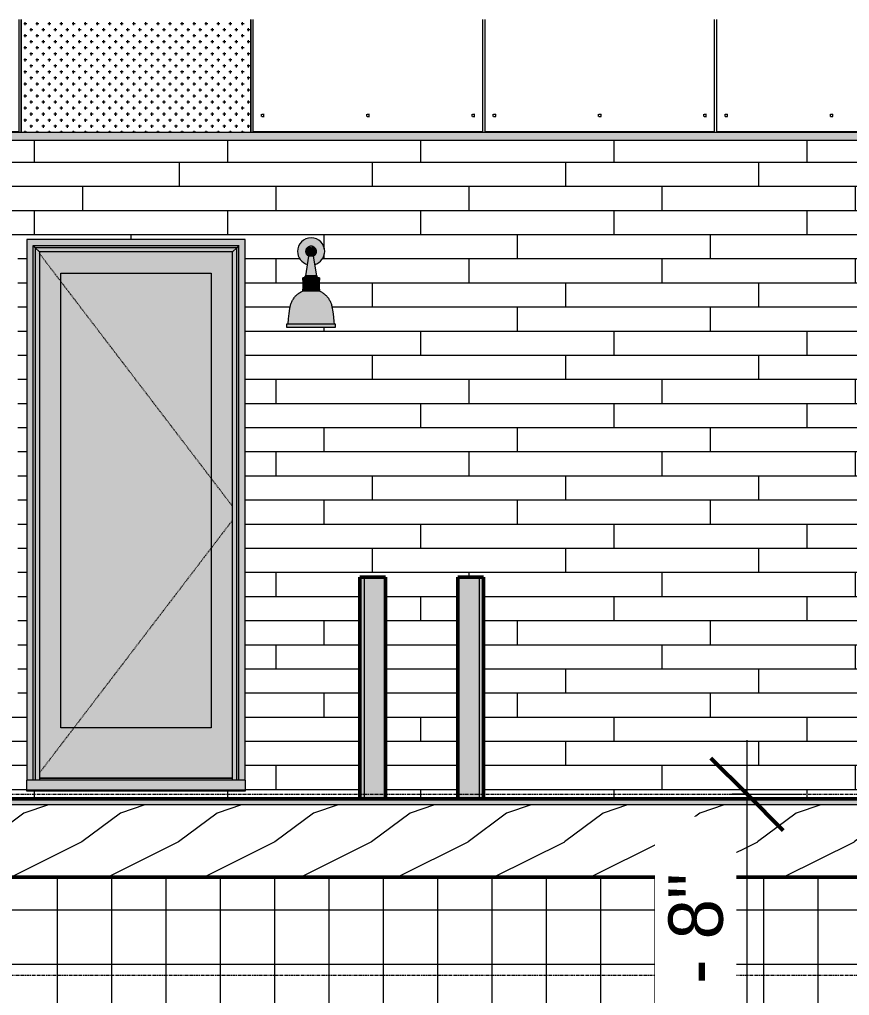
# Model space of a CAD drawing. Header units: inches. Extents: x 1750 to 8392, y -297 to 660.
# Drawn here: x 7939.9 to 8077.4, y -33.3 to 128.4 of the extents above; entities that cross this region are included whole.
import ezdxf

# ---------------------------------------------------------------- set-up
doc = ezdxf.new("R2010")
doc.units = ezdxf.units.IN
doc.header["$MEASUREMENT"] = 0
doc.linetypes.add('Dash 1_16_', pattern=[0.125, 0.0625, -0.0625])
doc.linetypes.add('Grid Line 1_2_', pattern=[0.875, 0.5, -0.125, 0.125, -0.125])
for name, color, linetype, lineweight in [('0-4', 50, 'Continuous', 5), ('A-ANNO-DIMS', 211, 'Continuous', 9), ('A-ANNO-DIMS-96', 211, 'Continuous', 9), ('A-CLNG-1', 13, 'Continuous', 5), ('A-CLNG-2', 13, 'Continuous', 9), ('A-DOOR-3', 31, 'Continuous', 9), ('A-DOOR-4', 31, 'Dash 1_16_', 9), ('A-DOOR-FRAM', 31, 'Continuous', 9), ('A-DOOR-GLAZ', 31, 'Continuous', 9), ('A-FLOR-3', 192, 'Continuous', 5), ('A-FLOR-5', 192, 'Continuous', 50), ('A-FLOR-LEVL-1', 51, 'Grid Line 1_2_', 9), ('A-FLOR-MCUT', 51, 'Continuous', 13), ('A-FLOR-PATT-1', 8, 'Continuous', 9), ('A-GLAZ-1', 151, 'Continuous', 9), ('A-WALL', 113, 'Continuous', 13), ('A-WALL-1', 113, 'Continuous', 9), ('A-WALL-2', 113, 'Continuous', 5), ('A-WALL-3', 113, 'Continuous', 50), ('A-WALL-PATT-1', 111, 'Continuous', 9), ('E-LITE-EQPM', 33, 'Continuous', 9)]:
    doc.layers.add(name, color=color, linetype=linetype, lineweight=lineweight)
doc.styles.add('Century Gothic', font='ufonts.com_century-gothic.ttf', dxfattribs={"height": 9})
doc.dimstyles.new('OD__1_4__Tol__', dxfattribs={"dimscale": 12, "dimtxt": 9.397514, "dimasz": 1, "dimexe": 0.75, "dimexo": 0.5, "dimgap": 0.125, "dimtad": 1, "dimrnd": 0.25, "dimzin": 1, "dimdsep": 46, "dimlunit": 4, "dimtxsty": 'Century Gothic', "dimblk1": 'OBLIQUE', "dimblk2": 'OBLIQUE', "dimsah": 1, "dimcen": 0.09, "dimdle": 0.75, "dimazin": 0, "dimtfac": 1, "dimtdec": 4, "dimtix": 1, "dimtmove": 0, "dimatfit": 3, "dimfxl": 1, "dimtvp": 1, "dimtfill": 1, "dimfrac": 2, "dimtolj": 1, "dimtzin": 0, "dimarcsym": 2})

# ---------------------------------------------------------------- blocks, each defined once
blk = doc.blocks.new('CTR - 1st Phase -Stairs _ Elevators_rvt-3-SECTION AT INTAKE AREA WELL')
at = {"layer": 'A-FLOR-LEVL-1'}
for p, q in [((2486.23, 0), (3258.02, 0)), ((2486.23, -30), (3258.02, -30))]:
    blk.add_line(p, q, dxfattribs=at)
blk = doc.blocks.new('Perforated Panel at Magic-Pak - hvac panel - 2nd floor-2505073-SECTION AT INTAKE AREA WELL')
at = {"layer": 'A-GLAZ-1'}
h = blk.add_hatch(dxfattribs=at)
h.set_pattern_fill('FP_5', color=256, style=0, pattern_type=2)
h.set_pattern_definition([(180, (2849.124, 169.75), (-1, 1), [0.5, -1.5]), (90, (2848.874, 169.5), (1, 1), [0.5, -1.5])])
h.paths.add_polyline_path([(2835.96, 109.75), (2868.14, 109.75), (2868.14, 128.44), (2830.11, 128.44), (2830.11, 109.75)], flags=0)
for p, q in [((2830.11, 128.44), (2830.11, 109.75)), ((2868.14, 109.75), (2868.14, 128.44)), ((2830.11, 109.75), (2868.14, 109.75))]:
    blk.add_line(p, q, dxfattribs=at)
blk = doc.blocks.new('Door-Inswing-Andersen-400_Series-Single - 3_ 0-1_8_ x custom height - _1st _ 2nd floor-2652208-SECTION AT INTAKE AREA WELL')
at = {"layer": 'A-DOOR-FRAM'}
for points in [[(2832.09, 2.37), (2832.13, 90.97), (2866.15, 90.97), (2866.15, 2.37), (2867.19, 2.37), (2867.19, 92), (2831.06, 92), (2831.08, 2.37), (2831.81, 2.37)], [(2865.7, 90.62), (2865.81, 90.62), (2866.15, 90.97), (2832.09, 90.97), (2832.44, 90.62), (2865.12, 90.62)], [(2832.4, 2.37), (2832.44, 2.37), (2832.44, 90.62), (2832.09, 90.97), (2832.09, 2.37)], [(2865.12, 89.94), (2865.81, 90.62), (2832.44, 90.62), (2833.12, 89.94), (2861.65, 89.94)], [(2832.55, 2.37), (2833.12, 2.37), (2833.12, 89.94), (2832.44, 90.62), (2832.44, 2.37)], [(2865.12, 2.37), (2865.81, 2.37), (2865.81, 90.62), (2865.12, 89.94), (2865.12, 2.67)], [(2866.15, 2.37), (2866.15, 90.97), (2865.81, 90.62), (2865.81, 2.37)], [(2865.7, 0.5), (2867.19, 0.5), (2867.16, 2.37), (2831.06, 2.37), (2831.06, 0.5), (2861.56, 0.5)], [(2838.63, 2.37), (2865.12, 2.37), (2865.12, 2.67), (2833.12, 2.67), (2833.12, 2.37), (2836.69, 2.37)]]:
    blk.add_hatch(color=256, dxfattribs=at).paths.add_polyline_path(points, flags=0)
h = blk.add_hatch(color=256, dxfattribs=at)
h.paths.add_polyline_path([(2861.56, 2.67), (2865.12, 2.67), (2865.12, 89.94), (2833.12, 89.94), (2833.12, 2.67), (2861.13, 2.67)], flags=0)
h.paths.add_polyline_path([(2861.56, 11), (2836.69, 11), (2836.69, 86.37), (2861.56, 86.37), (2861.56, 47.55)], flags=0)
at = {"layer": 'A-DOOR-GLAZ'}
blk.add_hatch(color=256, dxfattribs=at).paths.add_polyline_path([(2836.69, 11), (2861.56, 11), (2861.56, 86.37), (2836.69, 86.37), (2836.69, 47.55)], flags=0)
at = {"layer": 'A-DOOR-4'}
for p, q in [((2865.12, 47.74), (2833.12, 89.67)), ((2865.12, 45.45), (2833.12, 3.52))]:
    blk.add_line(p, q, dxfattribs=at)
at = {"layer": 'A-DOOR-FRAM'}
for p, q in [((2867.19, 92), (2831.06, 92)), ((2831.06, 92), (2831.06, 2.37)), ((2867.19, 92), (2831.06, 92)), ((2831.06, 92), (2831.06, 2.37)), ((2832.09, 2.37), (2832.09, 90.97)), ((2832.09, 90.97), (2866.15, 90.97)), ((2832.09, 2.37), (2832.09, 90.97)), ((2832.09, 90.97), (2866.15, 90.97)), ((2832.09, 90.97), (2832.44, 90.62)), ((2832.44, 90.62), (2833.12, 89.94)), ((2865.81, 90.62), (2832.44, 90.62)), ((2832.44, 90.62), (2832.44, 2.37)), ((2865.81, 90.62), (2865.12, 89.94)), ((2866.15, 90.97), (2865.81, 90.62)), ((2865.81, 2.37), (2865.81, 90.62)), ((2866.15, 2.37), (2866.15, 90.97)), ((2866.15, 2.37), (2866.15, 90.97)), ((2867.19, 2.37), (2867.19, 92)), ((2867.19, 2.37), (2867.19, 92)), ((2865.12, 89.94), (2833.12, 89.94)), ((2833.12, 89.94), (2833.12, 2.37)), ((2865.12, 2.37), (2865.12, 89.94)), ((2836.69, 86.37), (2861.56, 86.37)), ((2836.69, 11), (2836.69, 86.37)), ((2861.56, 86.37), (2861.56, 11)), ((2861.56, 11), (2836.69, 11)), ((2831.06, 0.5), (2831.06, 2.37)), ((2867.19, 2.37), (2831.06, 2.37)), ((2865.12, 2.67), (2833.12, 2.67)), ((2833.12, 2.67), (2865.12, 2.67)), ((2867.19, 2.37), (2867.19, 0.5)), ((2831.06, 0.5), (2831.06, 0.67)), ((2867.19, 0.67), (2831.06, 0.67)), ((2867.19, 0.5), (2831.06, 0.5)), ((2867.19, 0.5), (2831.06, 0.5)), ((2867.19, 0.67), (2867.19, 0.5))]:
    blk.add_line(p, q, dxfattribs=at)
blk = doc.blocks.new('VISA-OW2400-02-SASS - OW2400-L30K-MVOLT-V83-SECTION AT INTAKE AREA WELL')
at = {"layer": 'E-LITE-EQPM'}
h = blk.add_hatch(color=256, dxfattribs=at)
h.paths.add_polyline_path([(2878.04, 90.79), (2878.14, 90.71), (2878.2, 90.77), (2878.04, 90.79)], flags=0)
h.paths.add_polyline_path([(2878.73, 87.83), (2879.26, 88.05), (2879.73, 88.41), (2880.08, 88.88), (2880.31, 89.42), (2880.39, 90), (2880.31, 90.58), (2880.08, 91.13), (2879.73, 91.59), (2879.26, 91.95), (2878.72, 92.17), (2878.14, 92.25), (2877.55, 92.17), (2877.01, 91.95), (2876.55, 91.59), (2876.19, 91.13), (2875.96, 90.58), (2875.89, 90), (2875.96, 89.42), (2876.19, 88.88), (2876.63, 88.34), (2877.15, 87.99), (2877.54, 87.83), (2877.77, 89.22), (2877.41, 89.55), (2877.4, 89.65), (2877.35, 89.69), (2877.32, 90.13), (2877.4, 90.32), (2877.41, 90.37), (2877.42, 90.44), (2877.72, 90.73), (2877.82, 90.75), (2877.98, 90.85), (2877.99, 90.79), (2878.04, 90.79), (2878.07, 90.87), (2878.15, 90.79), (2878.23, 90.85), (2878.47, 90.71), (2878.39, 90.83), (2878.55, 90.75), (2878.69, 90.65), (2878.85, 90.46), (2878.96, 90.19), (2878.97, 90.02), (2878.89, 89.66), (2878.84, 89.63), (2878.75, 89.41), (2878.68, 89.35), (2878.5, 89.22), (2878.72, 87.89)], flags=0)
h = blk.add_hatch(color=256, dxfattribs=at)
h.paths.add_polyline_path([(2877.87, 89.22), (2878.14, 89.26), (2878.13, 90.71), (2877.98, 90.79), (2877.95, 90.79), (2877.95, 90.84), (2877.83, 90.79), (2877.79, 90.79), (2877.4, 90.41), (2877.4, 90.32), (2877.34, 90.24), (2877.31, 89.97), (2877.35, 89.69), (2877.41, 89.65), (2877.41, 89.54), (2877.77, 89.22), (2877.86, 89.22)], flags=0)
h.paths.add_polyline_path([(2878.14, 90.77), (2878.07, 90.87), (2878.04, 90.79), (2878.13, 90.77)], flags=0)
for points in [[(2878.22, 89.22), (2878.55, 89.26), (2878.82, 89.53), (2878.89, 89.66), (2878.9, 89.67), (2878.97, 89.82), (2878.97, 90.02), (2878.96, 90.19), (2878.85, 90.46), (2878.69, 90.65), (2878.47, 90.8), (2878.39, 90.81), (2878.39, 90.75), (2878.18, 90.84), (2878.14, 90.77), (2878.23, 90.77), (2878.14, 90.67), (2878.14, 89.22), (2878.22, 89.22)], [(2878.03, 85.93), (2878.14, 85.93), (2878.14, 89.22), (2877.77, 89.22), (2877.27, 85.93), (2877.95, 85.93)], [(2878.98, 85.93), (2879.04, 85.93), (2878.47, 89.22), (2878.14, 89.22), (2878.14, 85.93), (2878.89, 85.93)], [(2877.25, 85.74), (2877.36, 85.73), (2877.39, 85.71), (2877.58, 85.72), (2877.8, 85.72), (2877.97, 85.7), (2878.14, 85.73), (2878.14, 85.93), (2877.24, 85.93), (2877.18, 85.82), (2877.27, 85.81)], [(2878.14, 85.7), (2878.52, 85.71), (2878.72, 85.72), (2878.89, 85.72), (2878.92, 85.75), (2879.04, 85.74), (2879.02, 85.77), (2879.04, 85.8), (2879.13, 85.78), (2879.13, 85.8), (2879.04, 85.93), (2878.14, 85.93), (2878.14, 85.73)], [(2876.69, 85.29), (2878.14, 85.29), (2878.13, 85.54), (2876.69, 85.54), (2876.69, 85.47)], [(2876.88, 83.72), (2878.14, 83.72), (2878.14, 85.22), (2876.75, 85.22), (2876.78, 83.72), (2876.85, 83.72)], [(2876.78, 85.54), (2878.14, 85.54), (2878.13, 85.65), (2878.14, 85.67), (2878.13, 85.7), (2877.14, 85.67), (2877.13, 85.65), (2876.86, 85.64), (2876.83, 85.59)], [(2877.15, 85.22), (2878.14, 85.22), (2878.14, 85.29), (2876.88, 85.29), (2876.94, 85.22)], [(2879.01, 85.54), (2879.49, 85.54), (2879.39, 85.64), (2878.14, 85.7), (2878.14, 85.67), (2878.14, 85.65), (2878.14, 85.54), (2878.92, 85.54)], [(2878.86, 85.29), (2879.59, 85.29), (2879.59, 85.54), (2878.14, 85.54), (2878.15, 85.29), (2878.83, 85.29)], [(2878.48, 85.22), (2879.33, 85.22), (2879.39, 85.29), (2878.14, 85.29), (2878.14, 85.22), (2878.45, 85.22)], [(2879.39, 83.72), (2879.52, 83.72), (2879.52, 85.22), (2878.14, 85.22), (2878.14, 83.72), (2879.33, 83.72)], [(2877.2, 80.85), (2878.14, 80.85), (2878.14, 83.41), (2876.63, 83.37), (2875.8, 82.8), (2875.09, 81.93), (2874.74, 80.85), (2876.96, 80.85)], [(2876.89, 83.41), (2878.14, 83.41), (2878.12, 83.66), (2876.69, 83.66), (2876.69, 83.41), (2876.88, 83.41)], [(2877.79, 83.66), (2878.14, 83.67), (2878.14, 83.72), (2876.94, 83.72), (2876.93, 83.66), (2877.78, 83.66)], [(2878.9, 83.66), (2879.39, 83.66), (2879.33, 83.72), (2878.14, 83.72), (2878.14, 83.66), (2878.89, 83.66)], [(2879.53, 83.41), (2879.59, 83.41), (2879.59, 83.66), (2878.14, 83.66), (2878.14, 83.41), (2879.49, 83.41)], [(2878.14, 80.85), (2881.53, 80.85), (2881.12, 82.01), (2880.33, 82.91), (2879.53, 83.41), (2878.14, 83.41), (2878.14, 81.67)], [(2877.36, 77.98), (2878.14, 77.98), (2878.14, 80.85), (2874.74, 80.85), (2874.44, 79.15), (2874.39, 78.13), (2874.39, 77.98), (2877.11, 77.98)], [(2881.43, 77.98), (2881.89, 77.98), (2881.86, 78.79), (2881.78, 79.6), (2881.53, 80.85), (2878.14, 80.85), (2878.14, 77.98), (2881.15, 77.98)], [(2874.14, 77.38), (2878.14, 77.38), (2878.14, 77.98), (2874.14, 77.98), (2874.14, 77.88)], [(2882.13, 77.38), (2882.13, 77.98), (2878.14, 77.98), (2878.14, 77.38), (2881.65, 77.38)]]:
    blk.add_hatch(color=256, dxfattribs=at).paths.add_polyline_path(points, flags=0)
for p, q in [((2877.71, 89.22), (2877.19, 85.93)), ((2878.14, 89.22), (2877.77, 89.22)), ((2878.5, 89.22), (2878.14, 89.22)), ((2879.08, 85.93), (2878.56, 89.22)), ((2878.14, 85.93), (2877.24, 85.93)), ((2879.04, 85.93), (2878.14, 85.93)), ((2876.69, 85.54), (2876.69, 85.29)), ((2878.14, 85.54), (2876.69, 85.54)), ((2876.69, 85.29), (2876.75, 85.22)), ((2878.14, 85.29), (2876.69, 85.29)), ((2876.75, 85.22), (2876.75, 83.72)), ((2878.14, 85.22), (2876.75, 85.22)), ((2878.14, 85.7), (2877.02, 85.7)), ((2877.19, 85.7), (2877.45, 85.7)), ((2879.25, 85.7), (2878.14, 85.7)), ((2878.86, 85.54), (2878.14, 85.54)), ((2879.59, 85.29), (2878.14, 85.29)), ((2879.52, 85.22), (2878.14, 85.22)), ((2878.82, 85.7), (2879.25, 85.7)), ((2879.59, 85.54), (2878.9, 85.54)), ((2879.52, 85.22), (2879.59, 85.29)), ((2879.52, 83.72), (2879.52, 85.22)), ((2879.59, 85.29), (2879.59, 85.54)), ((2876.75, 83.72), (2876.69, 83.66)), ((2876.69, 83.66), (2876.69, 83.41)), ((2878.14, 83.66), (2876.69, 83.66)), ((2878.14, 83.41), (2876.69, 83.41)), ((2878.14, 83.72), (2876.75, 83.72)), ((2879.52, 83.72), (2878.14, 83.72)), ((2879.59, 83.66), (2878.14, 83.66)), ((2879.59, 83.41), (2878.14, 83.41)), ((2879.59, 83.66), (2879.52, 83.72)), ((2879.59, 83.41), (2879.59, 83.66)), ((2874.08, 77.98), (2874.08, 77.38)), ((2874.14, 77.98), (2878.14, 77.98)), ((2878.14, 77.98), (2882.13, 77.98)), ((2882.19, 77.38), (2882.19, 77.98)), ((2878.14, 77.38), (2874.14, 77.38)), ((2882.13, 77.38), (2878.14, 77.38))]:
    blk.add_line(p, q, dxfattribs=at)
at = {"layer": 'E-LITE-EQPM', "flags": 128}
for points in [[(2877.71, 89.22), (2877.68, 89.24), (2877.65, 89.26), (2877.62, 89.29), (2877.6, 89.31), (2877.57, 89.34), (2877.54, 89.36), (2877.52, 89.39), (2877.49, 89.42), (2877.47, 89.45), (2877.45, 89.48), (2877.43, 89.51), (2877.41, 89.54), (2877.39, 89.57), (2877.37, 89.6), (2877.36, 89.64), (2877.35, 89.67), (2877.33, 89.71), (2877.32, 89.74), (2877.31, 89.78), (2877.3, 89.81), (2877.3, 89.85), (2877.29, 89.89), (2877.29, 89.92), (2877.29, 89.96), (2877.28, 90), (2877.29, 90.03), (2877.29, 90.07), (2877.29, 90.11), (2877.3, 90.14), (2877.3, 90.18), (2877.31, 90.22), (2877.32, 90.25), (2877.33, 90.29), (2877.34, 90.32), (2877.36, 90.36), (2877.37, 90.39), (2877.39, 90.42), (2877.4, 90.46), (2877.42, 90.49), (2877.44, 90.52), (2877.46, 90.55), (2877.49, 90.58), (2877.51, 90.61), (2877.54, 90.63), (2877.56, 90.66), (2877.59, 90.68), (2877.62, 90.71), (2877.64, 90.73), (2877.67, 90.75), (2877.7, 90.77), (2877.74, 90.79), (2877.77, 90.81), (2877.8, 90.83), (2877.83, 90.84), (2877.87, 90.86), (2877.9, 90.87), (2877.94, 90.88), (2877.97, 90.89), (2878.01, 90.9), (2878.05, 90.91), (2878.08, 90.91), (2878.12, 90.92), (2878.14, 90.92)], [(2878.14, 90.92), (2878.17, 90.92), (2878.21, 90.91), (2878.25, 90.91), (2878.28, 90.9), (2878.32, 90.89), (2878.35, 90.88), (2878.39, 90.87), (2878.42, 90.85), (2878.46, 90.84), (2878.49, 90.82), (2878.52, 90.8), (2878.55, 90.78), (2878.58, 90.76), (2878.61, 90.74), (2878.64, 90.72), (2878.67, 90.7), (2878.7, 90.67), (2878.72, 90.65), (2878.75, 90.62), (2878.77, 90.59), (2878.8, 90.56), (2878.82, 90.53), (2878.84, 90.5), (2878.86, 90.47), (2878.88, 90.44), (2878.89, 90.41), (2878.91, 90.37), (2878.92, 90.34), (2878.94, 90.3), (2878.95, 90.27), (2878.96, 90.23), (2878.97, 90.2), (2878.97, 90.16), (2878.98, 90.12), (2878.98, 90.09), (2878.99, 90.05), (2878.99, 90.01), (2878.99, 89.98), (2878.99, 89.94), (2878.98, 89.9), (2878.98, 89.87), (2878.97, 89.83), (2878.96, 89.79), (2878.96, 89.76), (2878.94, 89.72), (2878.93, 89.69), (2878.92, 89.65), (2878.91, 89.62), (2878.89, 89.59), (2878.87, 89.55), (2878.85, 89.52), (2878.83, 89.49), (2878.81, 89.46), (2878.79, 89.43), (2878.77, 89.4), (2878.74, 89.38), (2878.72, 89.35), (2878.69, 89.32), (2878.66, 89.3), (2878.63, 89.28), (2878.6, 89.25), (2878.57, 89.23), (2878.56, 89.22)], [(2876.97, 85.7), (2876.97, 85.7), (2876.98, 85.7), (2876.99, 85.7), (2877, 85.71), (2877.01, 85.71), (2877.02, 85.71), (2877.03, 85.71), (2877.04, 85.71), (2877.05, 85.72), (2877.05, 85.72), (2877.06, 85.72), (2877.07, 85.73), (2877.08, 85.73), (2877.09, 85.74), (2877.09, 85.74), (2877.1, 85.75), (2877.11, 85.75), (2877.11, 85.76), (2877.12, 85.76), (2877.13, 85.77), (2877.13, 85.78), (2877.14, 85.78), (2877.14, 85.79), (2877.15, 85.8), (2877.16, 85.81), (2877.16, 85.81), (2877.16, 85.82), (2877.17, 85.83), (2877.17, 85.84), (2877.18, 85.85), (2877.18, 85.85), (2877.18, 85.86), (2877.18, 85.87), (2877.19, 85.88), (2877.19, 85.89), (2877.19, 85.9), (2877.19, 85.91), (2877.19, 85.92), (2877.19, 85.93), (2877.19, 85.93)], [(2879.08, 85.93), (2879.08, 85.92), (2879.08, 85.91), (2879.08, 85.9), (2879.08, 85.89), (2879.09, 85.88), (2879.09, 85.87), (2879.09, 85.87), (2879.09, 85.86), (2879.1, 85.85), (2879.1, 85.84), (2879.1, 85.83), (2879.11, 85.82), (2879.11, 85.82), (2879.12, 85.81), (2879.12, 85.8), (2879.13, 85.79), (2879.13, 85.79), (2879.14, 85.78), (2879.14, 85.77), (2879.15, 85.77), (2879.16, 85.76), (2879.16, 85.75), (2879.17, 85.75), (2879.18, 85.74), (2879.19, 85.74), (2879.19, 85.73), (2879.2, 85.73), (2879.21, 85.72), (2879.22, 85.72), (2879.23, 85.72), (2879.23, 85.71), (2879.24, 85.71), (2879.25, 85.71), (2879.26, 85.71), (2879.27, 85.71), (2879.28, 85.7), (2879.29, 85.7), (2879.3, 85.7), (2879.3, 85.7), (2879.31, 85.7)], [(2876.69, 85.54), (2876.7, 85.56), (2876.71, 85.57), (2876.72, 85.58), (2876.74, 85.59), (2876.75, 85.61), (2876.77, 85.62), (2876.78, 85.63), (2876.8, 85.64), (2876.81, 85.65), (2876.83, 85.66), (2876.84, 85.66), (2876.86, 85.67), (2876.88, 85.68), (2876.89, 85.68), (2876.91, 85.69), (2876.93, 85.69), (2876.95, 85.7), (2876.96, 85.7), (2876.97, 85.7)], [(2879.31, 85.7), (2879.32, 85.7), (2879.34, 85.69), (2879.36, 85.69), (2879.38, 85.68), (2879.39, 85.68), (2879.41, 85.67), (2879.43, 85.66), (2879.44, 85.66), (2879.46, 85.65), (2879.48, 85.64), (2879.49, 85.63), (2879.51, 85.62), (2879.52, 85.61), (2879.53, 85.59), (2879.55, 85.58), (2879.56, 85.57), (2879.57, 85.56), (2879.58, 85.54), (2879.59, 85.54)], [(2874.69, 80.85), (2874.72, 80.99), (2874.75, 81.12), (2874.79, 81.26), (2874.84, 81.4), (2874.89, 81.53), (2874.95, 81.66), (2875.01, 81.79), (2875.08, 81.91), (2875.15, 82.04), (2875.23, 82.16), (2875.31, 82.28), (2875.4, 82.39), (2875.49, 82.5), (2875.58, 82.61), (2875.68, 82.71), (2875.79, 82.81), (2875.89, 82.9), (2876.01, 82.99), (2876.12, 83.08), (2876.24, 83.16), (2876.36, 83.23), (2876.48, 83.3), (2876.61, 83.37), (2876.69, 83.41)], [(2879.59, 83.41), (2879.71, 83.34), (2879.84, 83.28), (2879.96, 83.2), (2880.08, 83.12), (2880.2, 83.04), (2880.31, 82.95), (2880.42, 82.86), (2880.53, 82.77), (2880.63, 82.67), (2880.73, 82.56), (2880.82, 82.45), (2880.91, 82.34), (2881, 82.23), (2881.08, 82.11), (2881.15, 81.99), (2881.22, 81.86), (2881.29, 81.74), (2881.35, 81.61), (2881.4, 81.47), (2881.45, 81.34), (2881.5, 81.2), (2881.54, 81.07), (2881.57, 80.93), (2881.59, 80.85)], [(2874.33, 77.98), (2874.39, 78.83), (2874.49, 79.68), (2874.63, 80.52), (2874.69, 80.85)], [(2881.59, 80.85), (2881.73, 80), (2881.84, 79.16), (2881.92, 78.3), (2881.94, 77.98)]]:
    blk.add_lwpolyline(points, dxfattribs=at)
at = {"layer": 'E-LITE-EQPM'}
for start, end in [(360, 180), (180, 254.7454), (285.2546, 360)]:
    blk.add_arc((2878.14, 90), 2.25, start, end, dxfattribs=at)
blk = doc.blocks.new('DIMBLOCK12-SECTION AT INTAKE AREA WELL')
at = {"layer": 'A-ANNO-DIMS-96'}
for p, q in [((8060.48, -56), (8060.48, 9)), ((8058, 0), (8069.48, 0)), ((8060.48, 0), (8058, 0)), ((8026.22, -56), (8069.48, -56)), ((8060.48, -56), (8026.22, -56))]:
    blk.add_line(p, q, dxfattribs=at)
at = {"layer": 'A-ANNO-DIMS-96', "lineweight": 50}
for p, q in [((8060.48, 0), (8054.48, 6)), ((8060.48, 0), (8066.48, -6)), ((8060.48, -56), (8054.48, -50)), ((8060.48, -56), (8066.48, -62))]:
    blk.add_line(p, q, dxfattribs=at)
at = {"layer": 'A-ANNO-DIMS-96', "color": 0, "insert": (8047.45, -43.74), "char_height": 9, "width": 37.7691, "attachment_point": 1, "rotation": 90, "line_spacing_factor": 0.984502, "style": 'Century Gothic', "bg_fill": 3, "box_fill_scale": 1.25, "bg_fill_color": 256, "bg_fill_true_color": 13158600, "bg_fill_transparency": 0}
blk.add_mtext('4\' - 8"', dxfattribs=at)
blk = doc.blocks.new('_Oblique')
at = {"color": 0, "linetype": 'ByBlock', "lineweight": -2}
blk.add_line((-0.5, -0.5), (0.5, 0.5), dxfattribs=at)

msp = doc.modelspace()

# ---------------------------------------------------------------- hatches: boundary and pattern name
at = {"layer": 'A-CLNG-1'}
msp.add_hatch(color=256, dxfattribs=at).paths.add_polyline_path([(8271.4243, 108.375), (8271.4243, 109.75), (7747.7728, 109.75), (7747.7728, 108.375), (8199.1213, 108.375)], flags=0)
at = {"layer": 'A-FLOR-3'}
msp.add_hatch(color=256, dxfattribs=at).paths.add_polyline_path([(7750.4228, -1.75), (8228.0228, -1.75), (8228.0228, -0.75), (7742.4228, -0.75), (7742.4228, -1.75), (7746.4228, -1.75)], flags=0)
at = {"layer": 'A-FLOR-PATT-1'}
h = msp.add_hatch(dxfattribs=at)
h.set_pattern_fill('FP_69', color=256, style=0, pattern_type=2)
h.set_pattern_definition([(216.87, (7988.617, 140.825), (47.980943, 31.987086), [7.997, -71.971]), (206.565, (7998.214, 136.027), (-15.99371, -15.99413), [17.881, -17.881]), (198.435, (7998.214, 128.03), (-31.98674, -15.99388), [10.115, -40.461])])
h.paths.add_polyline_path([(7982.2123, -13.75), (8228.0228, -13.75), (8228.0228, -1.75), (7742.4228, -1.75), (7742.4228, -13.75), (7946.0608, -13.75)], flags=0)
at = {"layer": 'A-WALL'}
for points in [[(8000.5728, -0.75), (8000.5728, 36), (7997.0728, 36), (7997.0728, -0.75)], [(8012.5728, -0.75), (8016.0728, -0.75), (8016.0728, 36), (8012.5728, 36), (8012.5728, 9.22)]]:
    msp.add_hatch(color=256, dxfattribs=at).paths.add_polyline_path(points, flags=0)
at = {"layer": 'A-WALL-2'}
for points in [[(7997.0728, -0.75), (7997.0728, 36), (7996.3228, 36), (7996.3228, -0.75)], [(8016.8228, -0.75), (8016.8228, 36), (8016.0728, 36), (8016.0728, -0.75)]]:
    msp.add_hatch(color=256, dxfattribs=at).paths.add_polyline_path(points, flags=0)
at = {"layer": 'A-WALL-PATT-1'}
h = msp.add_hatch(dxfattribs=at)
h.set_pattern_fill('FP_2', color=256, style=0, pattern_type=2)
h.set_pattern_definition([(0, (8978.38, 112.3), (-38.4, 120.375), [0.392, -38.007]), (0, (8978.38, 112.7), (-38.4, 120.375), [0.392, -38.007]), (0, (8978.38, 128.66), (-38.4, 120.375), [0.392, -38.007]), (0, (8978.38, 129.05), (-38.4, 120.375), [0.392, -38.007]), (0, (8978.38, 145.02), (-38.4, 120.375), [0.392, -38.007]), (0, (8978.38, 145.41), (-38.4, 120.375), [0.392, -38.007]), (0, (8978.38, 161.38), (-38.4, 120.375), [0.392, -38.007]), (0, (8978.38, 161.77), (-38.4, 120.375), [0.392, -38.007]), (0, (8978.38, 177.73), (-38.4, 120.375), [0.392, -38.007]), (0, (8978.38, 178.12), (-38.4, 120.375), [0.392, -38.007]), (0, (8978.38, 194.09), (-38.4, 120.375), [0.392, -38.007]), (0, (8978.38, 194.48), (-38.4, 120.375), [0.392, -38.007]), (0, (8978.38, 210.45), (-38.4, 120.375), [0.392, -38.007]), (0, (8978.38, 210.84), (-38.4, 120.375), [0.392, -38.007]), (0, (8978.38, 226.8), (-38.4, 120.375), [0.392, -38.007]), (0, (8978.38, 227.2), (-38.4, 120.375), [0.392, -38.007]), (0, (8995.83, 112.3), (-38.4, 120.375), [0.392, -38.007]), (0, (8995.83, 112.7), (-38.4, 120.375), [0.392, -38.007]), (0, (8995.83, 128.66), (-38.4, 120.375), [0.392, -38.007]), (0, (8995.83, 129.05), (-38.4, 120.375), [0.392, -38.007]), (0, (8995.83, 145.02), (-38.4, 120.375), [0.392, -38.007]), (0, (8995.83, 145.41), (-38.4, 120.375), [0.392, -38.007]), (0, (8995.83, 161.38), (-38.4, 120.375), [0.392, -38.007]), (0, (8995.83, 161.77), (-38.4, 120.375), [0.392, -38.007]), (0, (8995.83, 177.73), (-38.4, 120.375), [0.392, -38.007]), (0, (8995.83, 178.12), (-38.4, 120.375), [0.392, -38.007]), (0, (8995.83, 194.09), (-38.4, 120.375), [0.392, -38.007]), (0, (8995.83, 194.48), (-38.4, 120.375), [0.392, -38.007]), (0, (8995.83, 210.45), (-38.4, 120.375), [0.392, -38.007]), (0, (8995.83, 210.84), (-38.4, 120.375), [0.392, -38.007]), (0, (8995.83, 226.8), (-38.4, 120.375), [0.392, -38.007]), (0, (8995.83, 227.2), (-38.4, 120.375), [0.392, -38.007]), (0, (9013.28, 112.3), (-38.4, 120.375), [0.392, -38.007]), (0, (9013.28, 112.7), (-38.4, 120.375), [0.392, -38.007]), (0, (9013.28, 128.66), (-38.4, 120.375), [0.392, -38.007]), (0, (9013.28, 129.05), (-38.4, 120.375), [0.392, -38.007]), (0, (9013.28, 145.02), (-38.4, 120.375), [0.392, -38.007]), (0, (9013.28, 145.41), (-38.4, 120.375), [0.392, -38.007]), (0, (9013.28, 161.38), (-38.4, 120.375), [0.392, -38.007]), (0, (9013.28, 161.77), (-38.4, 120.375), [0.392, -38.007]), (0, (9013.28, 177.73), (-38.4, 120.375), [0.392, -38.007]), (0, (9013.28, 178.12), (-38.4, 120.375), [0.392, -38.007]), (0, (9013.28, 194.09), (-38.4, 120.375), [0.392, -38.007]), (0, (9013.28, 194.48), (-38.4, 120.375), [0.392, -38.007]), (0, (9013.28, 210.45), (-38.4, 120.375), [0.392, -38.007]), (0, (9013.28, 210.84), (-38.4, 120.375), [0.392, -38.007]), (0, (9013.28, 226.8), (-38.4, 120.375), [0.392, -38.007]), (0, (9013.28, 227.2), (-38.4, 120.375), [0.392, -38.007]), (90, (8976.635, 109.75), (-38.4, 2e-15), [120, -0.375]), (90, (8977.01, 109.75), (-38.4, 2e-15), [120, -0.375]), (90, (8978.376, 112.304), (-38.4, 2e-15), [0.392, -119.982]), (90, (8978.376, 128.66), (-38.4, 2e-15), [0.392, -119.982]), (90, (8978.376, 145.018), (-38.4, 2e-15), [0.392, -119.982]), (90, (8978.376, 161.375), (-38.4, 2e-15), [0.392, -119.982]), (90, (8978.376, 177.732), (-38.4, 2e-15), [0.392, -119.982]), (90, (8978.376, 194.09), (-38.4, 2e-15), [0.392, -119.982]), (90, (8978.376, 210.447), (-38.4, 2e-15), [0.392, -119.982]), (90, (8978.376, 226.804), (-38.4, 2e-15), [0.392, -119.982]), (90, (8978.77, 112.304), (-38.4, 2e-15), [0.392, -119.982]), (90, (8978.77, 128.66), (-38.4, 2e-15), [0.392, -119.982]), (90, (8978.77, 145.018), (-38.4, 2e-15), [0.392, -119.982]), (90, (8978.77, 161.375), (-38.4, 2e-15), [0.392, -119.982]), (90, (8978.77, 177.732), (-38.4, 2e-15), [0.392, -119.982]), (90, (8978.77, 194.09), (-38.4, 2e-15), [0.392, -119.982]), (90, (8978.77, 210.447), (-38.4, 2e-15), [0.392, -119.982]), (90, (8978.77, 226.804), (-38.4, 2e-15), [0.392, -119.982]), (90, (8995.826, 112.304), (-38.4, 2e-15), [0.392, -119.982]), (90, (8995.826, 128.66), (-38.4, 2e-15), [0.392, -119.982]), (90, (8995.826, 145.018), (-38.4, 2e-15), [0.392, -119.982]), (90, (8995.826, 161.375), (-38.4, 2e-15), [0.392, -119.982]), (90, (8995.826, 177.732), (-38.4, 2e-15), [0.392, -119.982]), (90, (8995.826, 194.09), (-38.4, 2e-15), [0.392, -119.982]), (90, (8995.826, 210.447), (-38.4, 2e-15), [0.392, -119.982]), (90, (8995.826, 226.804), (-38.4, 2e-15), [0.392, -119.982]), (90, (8996.22, 112.304), (-38.4, 2e-15), [0.392, -119.982]), (90, (8996.22, 128.66), (-38.4, 2e-15), [0.392, -119.982]), (90, (8996.22, 145.018), (-38.4, 2e-15), [0.392, -119.982]), (90, (8996.22, 161.375), (-38.4, 2e-15), [0.392, -119.982]), (90, (8996.22, 177.732), (-38.4, 2e-15), [0.392, -119.982]), (90, (8996.22, 194.09), (-38.4, 2e-15), [0.392, -119.982]), (90, (8996.22, 210.447), (-38.4, 2e-15), [0.392, -119.982]), (90, (8996.22, 226.804), (-38.4, 2e-15), [0.392, -119.982]), (90, (9013.276, 112.304), (-38.4, 2e-15), [0.392, -119.982]), (90, (9013.276, 128.66), (-38.4, 2e-15), [0.392, -119.982]), (90, (9013.276, 145.018), (-38.4, 2e-15), [0.392, -119.982]), (90, (9013.276, 161.375), (-38.4, 2e-15), [0.392, -119.982]), (90, (9013.276, 177.732), (-38.4, 2e-15), [0.392, -119.982]), (90, (9013.276, 194.09), (-38.4, 2e-15), [0.392, -119.982]), (90, (9013.276, 210.447), (-38.4, 2e-15), [0.392, -119.982]), (90, (9013.276, 226.804), (-38.4, 2e-15), [0.392, -119.982]), (90, (9013.67, 112.304), (-38.4, 2e-15), [0.392, -119.982]), (90, (9013.67, 128.66), (-38.4, 2e-15), [0.392, -119.982]), (90, (9013.67, 145.018), (-38.4, 2e-15), [0.392, -119.982]), (90, (9013.67, 161.375), (-38.4, 2e-15), [0.392, -119.982]), (90, (9013.67, 177.732), (-38.4, 2e-15), [0.392, -119.982]), (90, (9013.67, 194.09), (-38.4, 2e-15), [0.392, -119.982]), (90, (9013.67, 210.447), (-38.4, 2e-15), [0.392, -119.982]), (90, (9013.67, 226.804), (-38.4, 2e-15), [0.392, -119.982]), (180, (9015.04, 109.38), (-38.4, 120.375), [38.025, -0.375]), (180, (9015.04, 109.75), (-38.4, 120.375), [38.025, -0.375])])
h.paths.add_polyline_path([(8209.0111, 109.75), (8209.0111, 128.4411), (7978.2345, 128.4411), (7978.2345, 109.75), (8199.1213, 109.75)], flags=0)
h.paths.add_polyline_path([(7755.7716, 109.75), (7940.2111, 109.75), (7940.2111, 128.4411), (7747.0228, 128.4411), (7747.0228, 109.75), (7755.6478, 109.75)], flags=0)
h.paths.add_polyline_path([(8247.0345, 109.75), (8247.4111, 109.75), (8247.4111, 128.4411), (8247.0345, 128.4411), (8247.0345, 109.875)], flags=0)
h = msp.add_hatch(dxfattribs=at)
h.set_pattern_fill('FP_15', color=256, style=0, pattern_type=2)
h.set_pattern_definition([(0, (7822.423, 0.8), (0, 4), []), (90, (7822.423, 0.8), (-8, 8), [4, -28]), (90, (7838.423, 4.8), (-8, 8), [4, -28])])
h.paths.add_polyline_path([(8271.4243, -2.0531), (8271.4243, 108.375), (7822.4228, 108.375), (7822.4228, -0.75), (7996.3228, -0.75), (7996.3228, 36), (8000.5728, 36), (8000.5728, -0.75), (8012.5728, -0.75), (8012.5728, 36), (8016.8228, 36), (8016.8228, -0.75), (8228.0228, -0.75), (8228.0228, -2.0395), (8255.171, -2.048)], flags=0)
h.paths.add_polyline_path([(7909.9093, 0), (7895.0122, 0.0142), (7893.5228, 2), (7895.844, 13.9375), (7885.16, 13.9375), (7885.3685, 6.5), (7885.5228, 6.5), (7885.5228, 5.5), (7885.3966, 5.5), (7885.5228, 1.0812), (7885.6294, 1), (7885.6294, 0), (7885.5228, 0.0808), (7885.5206, 0.0824), (7884.5228, 0.8384), (7884.5001, 0.8556), (7878.3698, 5.5), (7871.6758, 5.5), (7865.5455, 0.8556), (7865.5228, 0.8384), (7864.525, 0.0824), (7864.5228, 0.0808), (7864.4162, 0), (7864.4162, 1), (7864.5251, 1.0829), (7864.649, 5.5), (7864.5228, 5.5), (7864.5228, 6.5), (7864.677, 6.5), (7864.8856, 13.9375), (7863.4111, 13.9375), (7863.4111, 24), (7856.8603, 24), (7856.8603, 8), (7855.3561, 8), (7856.5228, 2), (7855.0228, 0), (7837.0228, 0), (7837.2352, 8), (7827.8603, 8), (7827.8603, 53), (7838.4448, 53), (7863.4111, 71.3708), (7863.4111, 92.25), (7901.4345, 92.25), (7901.4345, 72.187), (7901.6236, 72.1677), (7901.6236, 92.25), (7939.647, 92.25), (7939.647, 13.9375), (7912.6527, 13.9375), (7913.0228, 0), (7912.0228, 0)], flags=0)
h.paths.add_polyline_path([(7941.9103, 0.5), (7941.1603, 0.5), (7941.1603, 92), (7977.2853, 92), (7977.2853, 0.5), (7942.1915, 0.5)], flags=0)
h.paths.add_polyline_path([(7911.5228, 1), (7912.0228, 1), (7911.66, 13.9375), (7901.6236, 13.9375), (7901.6236, 18.8159), (7901.4345, 18.8235), (7901.4345, 13.9375), (7896.8103, 13.9375), (7894.5228, 2.5), (7895.5228, 1), (7909.9093, 1)], flags=0)
h.paths.add_polyline_path([(7853.0228, 1), (7854.5228, 1), (7855.5228, 2.5), (7854.4228, 8), (7838.2191, 8), (7838.0228, 1), (7838.5228, 1)], flags=0)
h.paths.add_polyline_path([(7885.4935, 1.1035), (7885.3767, 5.5), (7884.3966, 5.5), (7884.5228, 1.8427), (7885.0228, 1.4619)], flags=0)
h.paths.add_polyline_path([(7864.5521, 1.1035), (7865.5469, 1.8611), (7865.649, 5.5), (7864.6688, 5.5)], flags=0)
h.paths.add_polyline_path([(7865.5727, 1.8807), (7870.3256, 5.5), (7865.6688, 5.5)], flags=0)
h.paths.add_polyline_path([(7884.4728, 1.8807), (7884.3767, 5.5), (7879.72, 5.5), (7884.0228, 2.2234)], flags=0)
h.paths.add_polyline_path([(7864.6954, 6.5), (7865.677, 6.5), (7865.8856, 13.9375), (7864.8929, 13.9375), (7864.7113, 7.1001)], flags=0)
h.paths.add_polyline_path([(7885.0228, 6.5), (7885.3502, 6.5), (7885.1527, 13.9375), (7884.16, 13.9375), (7884.3685, 6.5), (7884.5228, 6.5)], flags=0)
h.paths.add_polyline_path([(7873.7578, 6.5), (7877.0498, 6.5), (7875.7299, 7.5), (7875.7299, 13.5), (7874.3157, 13.5), (7874.3157, 7.5), (7872.9957, 6.5)], flags=0)
h.paths.add_polyline_path([(7871.6388, 6.5), (7873.6086, 8), (7873.6086, 13.9375), (7865.8929, 13.9375), (7865.6954, 6.5), (7866.0228, 6.5)], flags=0)
h.paths.add_polyline_path([(7878.4068, 6.5), (7884.3502, 6.5), (7884.1527, 13.9375), (7876.437, 13.9375), (7876.437, 8), (7877.6187, 7.1001)], flags=0)
h.paths.add_polyline_path([(8241.8682, 8), (8213.4307, 8), (8213.4307, 53), (8242.4307, 53), (8242.4307, 8)], flags=0)
h.paths.add_polyline_path([(8094.6236, 13.9375), (8093.8111, 13.9375), (8093.8111, 92.25), (8131.8345, 92.25), (8131.8345, 13.9375), (8095.6861, 13.9375)], flags=0)
h.paths.add_polyline_path([(8170.2345, 13.9375), (8132.2111, 13.9375), (8132.2111, 92.25), (8170.2345, 92.25), (8170.2345, 14.9687)], flags=0)
h.paths.add_polyline_path([(7901.6236, 19.8159), (7901.6236, 68.8433), (7901.4345, 68.7917), (7901.4487, 19.8229)], flags=0)
h.paths.add_polyline_path([(7858.0522, 26), (7863.4111, 26), (7863.4111, 58.4217), (7857.5333, 56.8187), (7863.4111, 66.3756), (7863.4111, 66.54), (7857.2791, 56.7493), (7843.5316, 53), (7856.8603, 53), (7856.8603, 26)], flags=0)
h.paths.add_polyline_path([(7988.7085, 85.7022), (7988.3269, 85.7149), (7988.5196, 85.7022), (7988.7073, 85.7022)], flags=0)
h.paths.add_polyline_path([(7991.7485, 77.384), (7984.2402, 77.384), (7984.2402, 77.9781), (7984.4864, 77.9781), (7984.5427, 79.2383), (7984.5584, 79.4177), (7984.8377, 80.8452), (7985.2, 81.9544), (7986.0191, 82.8954), (7986.7862, 83.4062), (7986.7862, 83.6562), (7986.9803, 83.6562), (7987.0388, 83.7238), (7986.8537, 83.7238), (7986.8832, 85.2238), (7987.0388, 85.2238), (7986.9463, 85.2913), (7986.7862, 85.2913), (7986.7862, 85.5413), (7986.8832, 85.5413), (7986.9803, 85.6382), (7987.6553, 85.7222), (7987.4842, 85.7102), (7987.4668, 85.744), (7987.4409, 85.7609), (7987.345, 85.744), (7987.3363, 85.8142), (7987.2837, 85.815), (7987.3363, 85.9275), (7987.6437, 87.8305), (7987.1103, 88.0514), (7986.6443, 88.409), (7986.2867, 88.875), (7986.062, 89.4177), (7985.9853, 90), (7986.062, 90.5823), (7986.2867, 91.125), (7986.7312, 91.6577), (7987.1103, 91.9486), (7987.6529, 92.1733), (7988.2353, 92.25), (7988.8176, 92.1733), (7989.3603, 91.9486), (7989.8263, 91.591), (7990.1838, 91.125), (7990.4166, 90.5221), (7990.4853, 90), (7990.4086, 89.4177), (7990.1838, 88.875), (7989.8263, 88.409), (7989.222, 87.9941), (7988.8275, 87.8267), (7989.177, 85.8669), (7989.177, 85.7994), (7989.0804, 85.7967), (7989.0804, 85.751), (7989.0804, 85.7082), (7988.733, 85.707), (7988.9233, 85.7022), (7989.5096, 85.6367), (7989.5873, 85.5413), (7989.6844, 85.5413), (7989.6844, 85.2913), (7989.4903, 85.2913), (7989.4317, 85.2238), (7989.6168, 85.2238), (7989.5873, 83.7238), (7989.4317, 83.7238), (7989.5243, 83.6562), (7989.6844, 83.6562), (7989.6844, 83.4062), (7990.5604, 82.8113), (7991.2798, 81.926), (7991.6687, 80.662), (7991.9121, 79.4177), (7991.9841, 77.9781), (7992.2303, 77.9781), (7992.2303, 77.384)], flags=0)
h = msp.add_hatch(dxfattribs=at)
h.set_pattern_fill('FP_68', color=256, style=0, pattern_type=2)
h.set_pattern_definition([(0, (7982.22, 124.832), (0, 9), []), (90, (7982.22, 124.832), (-9, 6e-16), [])])
h.paths.add_polyline_path([(8180.0245, -152), (8220.0228, -152), (8220.0228, -13.75), (7750.4228, -13.75), (7750.4228, -152), (8126.8183, -152)], flags=0)
h.paths.add_polyline_path([(8020.2228, -128), (7936.2228, -128), (7936.2228, -56), (8020.2228, -56), (8020.2228, -114.2409)], flags=0)
h.paths.add_polyline_path([(7742.4228, -17.8082), (7742.4228, -4), (7731.5158, -4), (7742.257, -17.5983)], flags=0)

# ---------------------------------------------------------------- linework, layer by layer
at = {"layer": 'A-CLNG-2'}
msp.add_line((8271.4243, 108.375), (7747.7728, 108.375), dxfattribs=at)
at = {"layer": 'A-FLOR-5'}
for p, q in [((8228.0228, -0.75), (7742.4228, -0.75)), ((7750.4228, -13.75), (8220.0228, -13.75))]:
    msp.add_line(p, q, dxfattribs=at)
at = {"layer": 'A-FLOR-LEVL-1'}
for p, q in [((7596.3246, 0), (8368.1155, 0)), ((7596.3246, -30), (8368.1155, -30))]:
    msp.add_line(p, q, dxfattribs=at)
at = {"layer": 'A-FLOR-MCUT'}
msp.add_line((8228.0228, -1.75), (7742.4228, -1.75), dxfattribs=at)
at = {"layer": 'A-WALL'}
for p, q in [((7997.0728, -0.75), (7997.0728, 36)), ((8016.0728, 36), (8016.0728, -0.75))]:
    msp.add_line(p, q, dxfattribs=at)
at = {"layer": 'A-WALL-1'}
for p, q in [((7940.2111, 109.75), (7940.2111, 128.4411)), ((7978.2345, 128.4411), (7978.2345, 109.75)), ((7747.0228, 109.75), (7940.2111, 109.75)), ((7978.2345, 109.75), (8209.0111, 109.75))]:
    msp.add_line(p, q, dxfattribs=at)
at = {"layer": 'A-WALL-3'}
for p, q in [((8000.5728, 36), (7996.3228, 36)), ((7996.3228, 36), (7996.3228, -0.75)), ((8000.5728, -0.75), (8000.5728, 36)), ((8016.8228, 36), (8012.5728, 36)), ((8012.5728, 36), (8012.5728, -0.75)), ((8016.8228, -0.75), (8016.8228, 36))]:
    msp.add_line(p, q, dxfattribs=at)

# ---------------------------------------------------------------- block references
at = {"layer": '0-4'}
msp.add_blockref('CTR - 1st Phase -Stairs _ Elevators_rvt-3-SECTION AT INTAKE AREA WELL', (5110.099, 0), dxfattribs=at)
at = {"layer": 'A-DOOR-3'}
msp.add_blockref('Door-Inswing-Andersen-400_Series-Single - 3_ 0-1_8_ x custom height - _1st _ 2nd floor-2652208-SECTION AT INTAKE AREA WELL', (5110.099, 0), dxfattribs=at)
at = {"layer": 'A-GLAZ-1'}
msp.add_blockref('Perforated Panel at Magic-Pak - hvac panel - 2nd floor-2505073-SECTION AT INTAKE AREA WELL', (5110.099, 0), dxfattribs=at)
at = {"layer": 'E-LITE-EQPM'}
msp.add_blockref('VISA-OW2400-02-SASS - OW2400-L30K-MVOLT-V83-SECTION AT INTAKE AREA WELL', (5110.099, 0), dxfattribs=at)

# ---------------------------------------------------------------- next in the draw order: dimensions: what is measured, and where the dimension line sits
at = {"layer": 'A-ANNO-DIMS'}
dim = msp.add_linear_dim(base=(8060.482, 0), p1=(8020.2228, -56), p2=(8051.9967, 0), angle=90, dimstyle='OD__1_4__Tol__', override={"dimpost": '<>', "dimfxl": 64.386192}, dxfattribs=at)
dim.commit()
dim.dimension.update_dxf_attribs({"geometry": 'DIMBLOCK12-SECTION AT INTAKE AREA WELL', "text_midpoint": (8054.2556, -28)})

doc.saveas('drawing.dxf')
